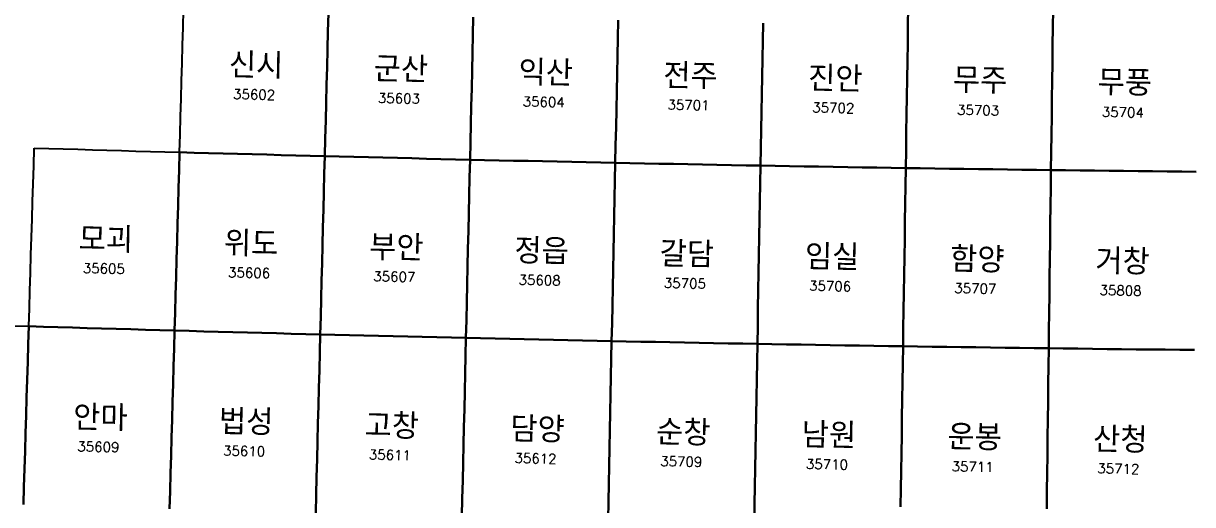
# Model space of a CAD drawing. Header units: millimetres. Extents: x -169652 to 267836, y 63819 to 683520.
# Drawn here: x -73071 to 108989, y 298959 to 373854 of the extents above; entities that cross this region are included whole.
import ezdxf
from ezdxf.enums import TextEntityAlignment as Align

# ---------------------------------------------------------------- set-up
doc = ezdxf.new("R2010")
doc.units = ezdxf.units.MM
for name, color, linetype in [('G50', 7, 'CONTINUOUS'), ('N50000', 7, 'CONTINUOUS'), ('T50000', 250, 'CONTINUOUS')]:
    doc.layers.add(name, color=color, linetype=linetype)
doc.styles.add('GHS', font='romans.shx', dxfattribs={"bigfont": 'GHS.SHX'})

msp = doc.modelspace()

# ---------------------------------------------------------------- linework, layer by layer
at = {"layer": 'G50', "linetype": 'Continuous'}
for points in [[(-25573.85, 375386.96), (-25644.95, 372612.18), (-25716.01, 369837.42), (-25787.03, 367062.67), (-25858, 364287.92), (-25928.94, 361513.18), (-25999.82, 358738.46), (-26070.67, 355963.74), (-26141.48, 353189.03), (-28403.35, 353247.02), (-30665.25, 353305.58), (-32927.16, 353364.72), (-35189.08, 353424.45), (-37451.02, 353484.74), (-39712.97, 353545.62), (-41974.93, 353607.08), (-44236.92, 353669.11), (-46498.91, 353731.73), (-48760.92, 353794.92), (-48683.02, 356569.81), (-48605.07, 359344.7), (-48527.09, 362119.6), (-48449.05, 364894.52), (-48370.96, 367669.44), (-48292.82, 370444.36), (-48214.65, 373219.3), (-48136.41, 375994.25)], [(-3012.63, 374837.6), (-3076.62, 372062.99), (-3140.56, 369288.39), (-3204.46, 366513.78), (-3268.32, 363739.2), (-3332.15, 360964.62), (-3395.94, 358190.05), (-3459.69, 355415.5), (-3523.39, 352640.94), (-5785.15, 352693.15), (-8046.91, 352745.93), (-10308.69, 352799.3), (-12570.47, 352853.24), (-14832.27, 352907.76), (-17094.09, 352962.85), (-19355.91, 353018.54), (-21617.76, 353074.78), (-23879.6, 353131.62), (-26141.48, 353189.03), (-26070.67, 355963.74), (-25999.82, 358738.46), (-25928.94, 361513.18), (-25858, 364287.92), (-25787.03, 367062.67), (-25716.01, 369837.42), (-25644.95, 372612.18), (-25573.85, 375386.96)], [(64706.97, 376311.15), (64664.3, 373536.9), (64621.66, 370762.65), (64579.05, 367988.41), (64536.47, 365214.2), (64493.91, 362439.98), (64451.38, 359665.78), (64408.87, 356891.59), (64366.39, 354117.41), (64323.94, 351343.24), (62062.49, 351378.13), (59801.06, 351413.59), (57539.6, 351449.64), (55278.14, 351486.25), (53016.66, 351523.45), (50755.18, 351561.22), (48493.7, 351599.57), (46232.19, 351638.49), (43970.69, 351677.99), (41709.16, 351718.08), (41758.7, 354492.36), (41808.27, 357266.65), (41857.87, 360040.95), (41907.49, 362815.26), (41957.15, 365589.57), (42006.85, 368363.91), (42056.56, 371138.25), (42106.3, 373912.6)], [(87257.04, 375993.2), (87221.48, 373219.02), (87185.96, 370444.87), (87150.45, 367670.73), (87114.97, 364896.61), (87079.51, 362122.48), (87044.07, 359348.37), (87008.64, 356574.27), (86973.25, 353800.19), (86937.87, 351026.11), (84676.52, 351055.23), (82415.15, 351084.92), (80153.77, 351115.19), (77892.39, 351146.04), (75631, 351177.46), (73369.6, 351209.47), (71108.2, 351242.04), (68846.79, 351275.2), (66585.36, 351308.94), (64323.94, 351343.24), (64366.39, 354117.41), (64408.87, 356891.59), (64451.38, 359665.78), (64493.91, 362439.98), (64536.47, 365214.2), (64579.05, 367988.41), (64621.66, 370762.65), (64664.3, 373536.9), (64706.97, 376311.15)], [(109551.12, 350766.66), (107289.83, 350790.01), (105028.52, 350813.94), (102767.21, 350838.45), (100505.9, 350863.52), (98244.58, 350889.18), (95983.26, 350915.41), (93721.91, 350942.23), (91460.58, 350969.61), (89199.23, 350997.57), (86937.87, 351026.11), (86973.25, 353800.19), (87008.64, 356574.27), (87044.07, 359348.37), (87079.51, 362122.48), (87114.97, 364896.61), (87150.45, 367670.73), (87185.96, 370444.87), (87221.48, 373219.02), (87257.04, 375993.2)], [(19547.38, 374346.16), (19490.51, 371571.69), (19433.68, 368797.22), (19376.89, 366022.76), (19320.13, 363248.32), (19263.4, 360473.88), (19206.71, 357699.46), (19150.06, 354925.04), (19093.43, 352150.64), (16831.8, 352197.07), (14570.16, 352244.07), (12308.5, 352291.66), (10046.84, 352339.83), (7785.16, 352388.57), (5523.47, 352437.89), (3261.78, 352487.78), (1000.07, 352538.27), (-1261.66, 352589.32), (-3523.39, 352640.94), (-3459.69, 355415.5), (-3395.94, 358190.05), (-3332.15, 360964.62), (-3268.32, 363739.2), (-3204.46, 366513.78), (-3140.56, 369288.39), (-3076.62, 372062.99), (-3012.63, 374837.6)], [(42106.3, 373912.6), (42056.56, 371138.25), (42006.85, 368363.91), (41957.15, 365589.57), (41907.49, 362815.26), (41857.87, 360040.95), (41808.27, 357266.65), (41758.7, 354492.36), (41709.16, 351718.08), (39447.64, 351758.74), (37186.1, 351799.98), (34924.55, 351841.78), (32663, 351884.18), (30401.43, 351927.14), (28139.85, 351970.68), (25878.27, 352014.8), (23616.66, 352059.5), (21355.06, 352104.78), (19093.43, 352150.64), (19150.06, 354925.04), (19206.71, 357699.46), (19263.4, 360473.88), (19320.13, 363248.32), (19376.89, 366022.76), (19433.68, 368797.22), (19490.51, 371571.69), (19547.38, 374346.16)], [(109269.09, 323027.28), (107000.75, 323050.55), (104732.39, 323074.41), (102464.02, 323098.85), (100195.66, 323123.85), (97927.28, 323149.43), (95658.9, 323175.58), (93390.51, 323202.32), (91122.12, 323229.62), (88853.71, 323257.5), (86585.3, 323285.95), (86620.47, 326059.92), (86655.64, 328833.9), (86690.85, 331607.89), (86726.07, 334381.89), (86761.32, 337155.89), (86796.59, 339929.92), (86831.88, 342703.95), (86867.19, 345477.99), (86902.52, 348252.05), (86937.87, 351026.11), (89199.23, 350997.57), (91460.58, 350969.61), (93721.91, 350942.23), (95983.26, 350915.41), (98244.58, 350889.18), (100505.9, 350863.52), (102767.21, 350838.45), (105028.52, 350813.94), (107289.83, 350790.01), (109551.12, 350766.66)], [(-74498.26, 326777.66), (-72229, 326708.32), (-72313.44, 323933.34), (-72397.82, 321158.35), (-72482.12, 318383.39), (-72566.41, 315608.43), (-72650.61, 312833.46), (-72734.8, 310058.52), (-72818.89, 307283.58), (-72902.97, 304508.64), (-72986.98, 301733.73), (-73070.95, 298958.83)], [(-73070.93, 298958.82), (-72986.97, 301733.73), (-72902.96, 304508.65), (-72818.9, 307283.58), (-72734.78, 310058.52), (-72650.62, 312833.46), (-72566.4, 315608.42), (-72482.13, 318383.38), (-72397.8, 321158.35), (-72313.43, 323933.33), (-72229, 326708.32), (-69959.76, 326639.54), (-67690.53, 326571.35), (-65421.31, 326503.73), (-63152.12, 326436.69), (-60882.94, 326370.22), (-58613.77, 326304.33), (-56344.63, 326239.03), (-54075.5, 326174.29), (-51806.38, 326110.13), (-49537.28, 326046.55), (-49614.65, 323271.76), (-49691.98, 320496.98), (-49769.26, 317722.22), (-49846.49, 314947.45), (-49923.68, 312172.7), (-50000.81, 309397.95), (-50077.9, 306623.22), (-50154.94, 303848.5), (-50231.93, 301073.78), (-50308.88, 298299.07)], [(-50308.88, 298299.07), (-50231.93, 301073.78), (-50154.94, 303848.5), (-50077.9, 306623.22), (-50000.81, 309397.95), (-49923.68, 312172.7), (-49846.49, 314947.45), (-49769.26, 317722.22), (-49691.98, 320496.98), (-49614.65, 323271.76), (-49537.28, 326046.55), (-47268.2, 325983.54), (-44999.12, 325921.11), (-42730.07, 325859.27), (-40461.03, 325798), (-38192.01, 325737.29), (-35923, 325677.18), (-33654.01, 325617.63), (-31385.03, 325558.66), (-29116.06, 325500.27), (-26847.11, 325442.45), (-26917.44, 322667.85), (-26987.72, 319893.25), (-27057.96, 317118.67), (-27128.15, 314344.09), (-27198.31, 311569.52), (-27268.42, 308794.95), (-27338.49, 306020.41), (-27408.51, 303245.87), (-27478.49, 300471.33), (-27548.43, 297696.81)], [(-27548.43, 297696.81), (-27478.49, 300471.33), (-27408.51, 303245.87), (-27338.49, 306020.41), (-27268.42, 308794.95), (-27198.31, 311569.52), (-27128.15, 314344.09), (-27057.96, 317118.67), (-26987.72, 319893.25), (-26917.44, 322667.85), (-26847.11, 325442.45), (-24578.17, 325385.21), (-22309.25, 325328.55), (-20040.35, 325272.46), (-17771.45, 325216.96), (-15502.57, 325162.02), (-13233.7, 325107.67), (-10964.84, 325053.88), (-8696.01, 325000.67), (-6427.17, 324948.04), (-4158.36, 324895.99), (-4221.65, 322121.55), (-4284.89, 319347.12), (-4348.09, 316572.7), (-4411.26, 313798.29), (-4474.38, 311023.89), (-4537.47, 308249.49), (-4600.52, 305475.11), (-4663.53, 302700.74), (-4726.5, 299926.37), (-4789.43, 297152.02)], [(-4789.43, 297152.02), (-4726.5, 299926.37), (-4663.53, 302700.74), (-4600.52, 305475.11), (-4537.47, 308249.49), (-4474.38, 311023.89), (-4411.26, 313798.29), (-4348.09, 316572.7), (-4284.89, 319347.12), (-4221.65, 322121.55), (-4158.36, 324895.99), (-1889.56, 324844.52), (379.23, 324793.61), (2648.01, 324743.29), (4916.78, 324693.54), (7185.52, 324644.37), (9454.27, 324595.77), (11723, 324547.75), (13991.71, 324500.3), (16260.43, 324453.43), (18529.11, 324407.14), (18472.87, 321632.85), (18416.67, 318858.57), (18360.49, 316084.29), (18304.36, 313310.03), (18248.25, 310535.78), (18192.18, 307761.53), (18136.15, 304987.3), (18080.15, 302213.07), (18024.19, 299438.86), (17968.26, 296664.66)], [(17968.26, 296664.66), (18024.19, 299438.86), (18080.15, 302213.07), (18136.15, 304987.3), (18192.18, 307761.53), (18248.25, 310535.78), (18304.36, 313310.03), (18360.49, 316084.29), (18416.67, 318858.57), (18472.87, 321632.85), (18529.11, 324407.14), (20797.79, 324361.42), (23066.47, 324316.28), (25335.12, 324271.71), (27603.78, 324227.72), (29872.42, 324184.31), (32141.04, 324141.47), (34409.66, 324099.2), (36678.27, 324057.51), (38946.87, 324016.4), (41215.46, 323975.87), (41166.25, 321201.7), (41117.08, 318427.55), (41067.94, 315653.4), (41018.82, 312879.27), (40969.74, 310105.15), (40920.68, 307331.04), (40871.66, 304556.94), (40822.67, 301782.85), (40773.71, 299008.77), (40724.78, 296234.7)], [(40724.78, 296234.7), (40773.71, 299008.77), (40822.67, 301782.85), (40871.66, 304556.94), (40920.68, 307331.04), (40969.74, 310105.15), (41018.82, 312879.27), (41067.94, 315653.4), (41117.08, 318427.55), (41166.25, 321201.7), (41215.46, 323975.87), (43484.03, 323935.9), (45752.6, 323896.51), (48021.16, 323857.71), (50289.71, 323819.48), (52558.25, 323781.81), (54826.77, 323744.73), (57095.3, 323708.22), (59363.81, 323672.29), (61632.31, 323636.92), (63900.8, 323602.14), (63858.64, 320828.1), (63816.49, 318054.06), (63774.38, 315280.03), (63732.28, 312506.01), (63690.22, 309732), (63648.18, 306958), (63606.16, 304184.01), (63564.17, 301410.04), (63522.21, 298636.07)], [(63522.21, 298636.07), (63564.17, 301410.04), (63606.16, 304184.01), (63648.18, 306958), (63690.22, 309732), (63732.28, 312506.01), (63774.38, 315280.03), (63816.49, 318054.06), (63858.64, 320828.1), (63900.8, 323602.14), (66169.29, 323567.93), (68437.77, 323534.3), (70706.24, 323501.25), (72974.7, 323468.77), (75243.15, 323436.86), (77511.6, 323405.53), (79780.03, 323374.77), (82048.46, 323344.59), (84316.89, 323314.98), (86585.3, 323285.95), (86550.17, 320511.99), (86515.05, 317738.06), (86479.95, 314964.13), (86444.88, 312190.2), (86409.83, 309416.29), (86374.8, 306642.39), (86339.8, 303868.49), (86304.8, 301094.62), (86269.84, 298320.75)], [(86269.84, 298320.75), (86304.8, 301094.62), (86339.8, 303868.49), (86374.8, 306642.39), (86409.83, 309416.29), (86444.88, 312190.2), (86479.95, 314964.13), (86515.05, 317738.06), (86550.17, 320511.99), (86585.3, 323285.95), (88853.71, 323257.5), (91122.12, 323229.62), (93390.51, 323202.32), (95658.9, 323175.58), (97927.28, 323149.43), (100195.66, 323123.85), (102464.02, 323098.85), (104732.39, 323074.41), (107000.75, 323050.55), (109269.09, 323027.28)]]:
    msp.add_lwpolyline(points, dxfattribs=at)
for points in [[(-71381.88, 354458.65), (-69119.71, 354389.67), (-66857.56, 354321.28), (-64595.42, 354253.46), (-62333.3, 354186.21), (-60071.2, 354119.56), (-57809.12, 354053.47), (-55547.04, 353987.97), (-53284.99, 353923.04), (-51022.94, 353858.69), (-48760.92, 353794.92), (-48838.77, 351020.04), (-48916.57, 348245.17), (-48994.32, 345470.31), (-49072.03, 342695.47), (-49149.69, 339920.62), (-49227.3, 337145.79), (-49304.87, 334370.97), (-49382.38, 331596.16), (-49459.86, 328821.35), (-49537.28, 326046.55), (-51806.38, 326110.13), (-54075.5, 326174.29), (-56344.63, 326239.03), (-58613.77, 326304.33), (-60882.94, 326370.22), (-63152.12, 326436.69), (-65421.31, 326503.73), (-67690.53, 326571.35), (-69959.76, 326639.54), (-72229, 326708.32), (-72144.53, 329483.32), (-72060, 332258.32), (-71975.41, 335033.33), (-71890.78, 337808.35), (-71806.09, 340583.38), (-71721.35, 343358.42), (-71636.56, 346133.46), (-71551.72, 348908.52), (-71466.82, 351683.59)], [(-48760.92, 353794.92), (-46498.91, 353731.73), (-44236.92, 353669.11), (-41974.93, 353607.08), (-39712.97, 353545.62), (-37451.02, 353484.74), (-35189.08, 353424.45), (-32927.16, 353364.72), (-30665.25, 353305.58), (-28403.35, 353247.02), (-26141.48, 353189.03), (-26212.23, 350414.33), (-26282.94, 347639.64), (-26353.62, 344864.96), (-26424.25, 342090.29), (-26494.83, 339315.63), (-26565.38, 336540.97), (-26635.88, 333766.33), (-26706.33, 330991.69), (-26776.74, 328217.06), (-26847.11, 325442.45), (-29116.06, 325500.27), (-31385.03, 325558.66), (-33654.01, 325617.63), (-35923, 325677.18), (-38192.01, 325737.29), (-40461.03, 325798), (-42730.07, 325859.27), (-44999.12, 325921.11), (-47268.2, 325983.54), (-49537.28, 326046.55), (-49459.86, 328821.35), (-49382.38, 331596.16), (-49304.87, 334370.97), (-49227.3, 337145.79), (-49149.69, 339920.62), (-49072.03, 342695.47), (-48994.32, 345470.31), (-48916.57, 348245.17), (-48838.77, 351020.04)], [(-26141.48, 353189.03), (-23879.6, 353131.62), (-21617.76, 353074.78), (-19355.91, 353018.54), (-17094.09, 352962.85), (-14832.27, 352907.76), (-12570.47, 352853.24), (-10308.69, 352799.3), (-8046.91, 352745.93), (-5785.15, 352693.15), (-3523.39, 352640.94), (-3587.07, 349866.41), (-3650.7, 347091.88), (-3714.3, 344317.36), (-3777.85, 341542.84), (-3841.37, 338768.35), (-3904.84, 335993.85), (-3968.28, 333219.38), (-4031.68, 330444.91), (-4095.04, 327670.45), (-4158.36, 324895.99), (-6427.17, 324948.04), (-8696.01, 325000.67), (-10964.84, 325053.88), (-13233.7, 325107.67), (-15502.57, 325162.02), (-17771.45, 325216.96), (-20040.35, 325272.46), (-22309.25, 325328.55), (-24578.17, 325385.21), (-26847.11, 325442.45), (-26776.74, 328217.06), (-26706.33, 330991.69), (-26635.88, 333766.33), (-26565.38, 336540.97), (-26494.83, 339315.63), (-26424.25, 342090.29), (-26353.62, 344864.96), (-26282.94, 347639.64), (-26212.23, 350414.33)], [(-3523.39, 352640.94), (-1261.66, 352589.32), (1000.07, 352538.27), (3261.78, 352487.78), (5523.47, 352437.89), (7785.16, 352388.57), (10046.84, 352339.83), (12308.5, 352291.66), (14570.16, 352244.07), (16831.8, 352197.07), (19093.43, 352150.64), (19036.85, 349376.25), (18980.29, 346601.85), (18923.78, 343827.48), (18867.29, 341053.11), (18810.84, 338278.76), (18754.43, 335504.42), (18698.05, 332730.09), (18641.7, 329955.76), (18585.39, 327181.44), (18529.11, 324407.14), (16260.43, 324453.43), (13991.71, 324500.3), (11723, 324547.75), (9454.27, 324595.77), (7185.52, 324644.37), (4916.78, 324693.54), (2648.01, 324743.29), (379.23, 324793.61), (-1889.56, 324844.52), (-4158.36, 324895.99), (-4095.04, 327670.45), (-4031.68, 330444.91), (-3968.28, 333219.38), (-3904.84, 335993.85), (-3841.37, 338768.35), (-3777.85, 341542.84), (-3714.3, 344317.36), (-3650.7, 347091.88), (-3587.07, 349866.41)], [(19093.43, 352150.64), (21355.06, 352104.78), (23616.66, 352059.5), (25878.27, 352014.8), (28139.85, 351970.68), (30401.43, 351927.14), (32663, 351884.18), (34924.55, 351841.78), (37186.1, 351799.98), (39447.64, 351758.74), (41709.16, 351718.08), (41659.66, 348943.81), (41610.18, 346169.55), (41560.74, 343395.3), (41511.31, 340621.06), (41461.94, 337846.84), (41412.57, 335072.62), (41363.25, 332298.42), (41313.96, 329524.23), (41264.69, 326750.04), (41215.46, 323975.87), (38946.87, 324016.4), (36678.27, 324057.51), (34409.66, 324099.2), (32141.04, 324141.47), (29872.42, 324184.31), (27603.78, 324227.72), (25335.12, 324271.71), (23066.47, 324316.28), (20797.79, 324361.42), (18529.11, 324407.14), (18585.39, 327181.44), (18641.7, 329955.76), (18698.05, 332730.09), (18754.43, 335504.42), (18810.84, 338278.76), (18867.29, 341053.11), (18923.78, 343827.48), (18980.29, 346601.85), (19036.85, 349376.25)], [(41709.16, 351718.08), (43970.69, 351677.99), (46232.19, 351638.49), (48493.7, 351599.57), (50755.18, 351561.22), (53016.66, 351523.45), (55278.14, 351486.25), (57539.6, 351449.64), (59801.06, 351413.59), (62062.49, 351378.13), (64323.94, 351343.24), (64281.5, 348569.08), (64239.1, 345794.94), (64196.73, 343020.8), (64154.37, 340246.68), (64112.04, 337472.56), (64069.75, 334698.46), (64027.48, 331924.36), (63985.22, 329150.28), (63943, 326376.2), (63900.8, 323602.14), (61632.31, 323636.92), (59363.81, 323672.29), (57095.3, 323708.22), (54826.77, 323744.73), (52558.25, 323781.81), (50289.71, 323819.48), (48021.16, 323857.71), (45752.6, 323896.51), (43484.03, 323935.9), (41215.46, 323975.87), (41264.69, 326750.04), (41313.96, 329524.23), (41363.25, 332298.42), (41412.57, 335072.62), (41461.94, 337846.84), (41511.31, 340621.06), (41560.74, 343395.3), (41610.18, 346169.55), (41659.66, 348943.81)], [(64323.94, 351343.24), (66585.36, 351308.94), (68846.79, 351275.2), (71108.2, 351242.04), (73369.6, 351209.47), (75631, 351177.46), (77892.39, 351146.04), (80153.77, 351115.19), (82415.15, 351084.92), (84676.52, 351055.23), (86937.87, 351026.11), (86902.52, 348252.05), (86867.19, 345477.99), (86831.88, 342703.95), (86796.59, 339929.92), (86761.32, 337155.89), (86726.07, 334381.89), (86690.85, 331607.89), (86655.64, 328833.9), (86620.47, 326059.92), (86585.3, 323285.95), (84316.89, 323314.98), (82048.46, 323344.59), (79780.03, 323374.77), (77511.6, 323405.53), (75243.15, 323436.86), (72974.7, 323468.77), (70706.24, 323501.25), (68437.77, 323534.3), (66169.29, 323567.93), (63900.8, 323602.14), (63943, 326376.2), (63985.22, 329150.28), (64027.48, 331924.36), (64069.75, 334698.46), (64112.04, 337472.56), (64154.37, 340246.68), (64196.73, 343020.8), (64239.1, 345794.94), (64281.5, 348569.08)]]:
    msp.add_lwpolyline(points, close=True, dxfattribs=at)

# ---------------------------------------------------------------- texts
at = {"layer": 'N50000', "style": 'GHS'}
for s, rotation, p in [('35602', 358.83, (-40435.2, 362088.99)), ('35603', 358.83, (-17887.59, 361483.32)), ('35604', 358.83, (4658.67, 360935.63)), ('35701', 358.83, (27203.71, 360445.87)), ('35702', 358.83, (49747.68, 360014.03)), ('35703', 358.83, (72290.7, 359640.06)), ('35704', 358.83, (94832.92, 359323.97)), ('35605', 358.84, (-63834.14, 335002.31)), ('35606', 358.84, (-41213.87, 334340.58)), ('35607', 358.84, (-18595.12, 333736.67)), ('35608', 358.84, (4022.25, 333190.57)), ('35705', 358.84, (26638.36, 332702.24)), ('35706', 358.84, (49253.37, 332271.66)), ('35707', 358.84, (71867.41, 331898.8)), ('35808', 358.84, (94480.59, 331583.63)), ('35609', 358.84, (-64678.82, 307252.82)), ('35610', 358.84, (-41987.78, 306593.06)), ('35611', 358.84, (-19298.31, 305990.96)), ('35612', 358.84, (3389.72, 305446.5)), ('35709', 358.84, (26076.47, 304959.63)), ('35710', 358.84, (48762.08, 304530.35)), ('35711', 358.84, (71446.69, 304158.61)), ('35712', 358.84, (94130.44, 303844.4))]:
    msp.add_text(s, height=1528.44, rotation=rotation, dxfattribs=at).set_placement(p)
at = {"layer": 'T50000', "style": 'GHS'}
for s, rotation, p in [('신시', 358.83, (-36829.95, 367471.27)), ('군산', 358.83, (-14282.72, 366865.07)), ('익산', 358.83, (8263.17, 366316.85)), ('전주', 358.83, (30807.84, 365826.56)), ('진안', 358.83, (53351.43, 365394.18)), ('무주', 358.83, (75894.09, 365019.68)), ('무풍', 358.83, (98435.94, 364703.05)), ('모괴', 358.83, (-60229.15, 340385.59)), ('위도', 358.83, (-37609.26, 339723.32)), ('부안', 358.83, (-14990.9, 339118.89)), ('정읍', 358.84, (7626.1, 338572.25)), ('갈담', 358.84, (30241.83, 338083.39)), ('임실', 358.84, (52856.46, 337652.27)), ('함양', 358.84, (75470.13, 337278.87)), ('거창', 358.84, (98082.95, 336963.16)), ('안마', 358.84, (-61074.48, 312636.57)), ('법성', 358.84, (-38383.83, 311976.27)), ('고창', 358.84, (-15694.75, 311373.64)), ('담양', 358.84, (6992.91, 310828.64)), ('순창', 358.84, (29679.28, 310341.24)), ('남원', 358.84, (52364.52, 309911.41)), ('운봉', 358.84, (75048.75, 309539.13)), ('산청', 358.84, (97732.13, 309224.38))]:
    msp.add_text(s, height=4000, rotation=rotation, dxfattribs=at).set_placement(p, align=Align.MIDDLE)

doc.saveas('drawing.dxf')
